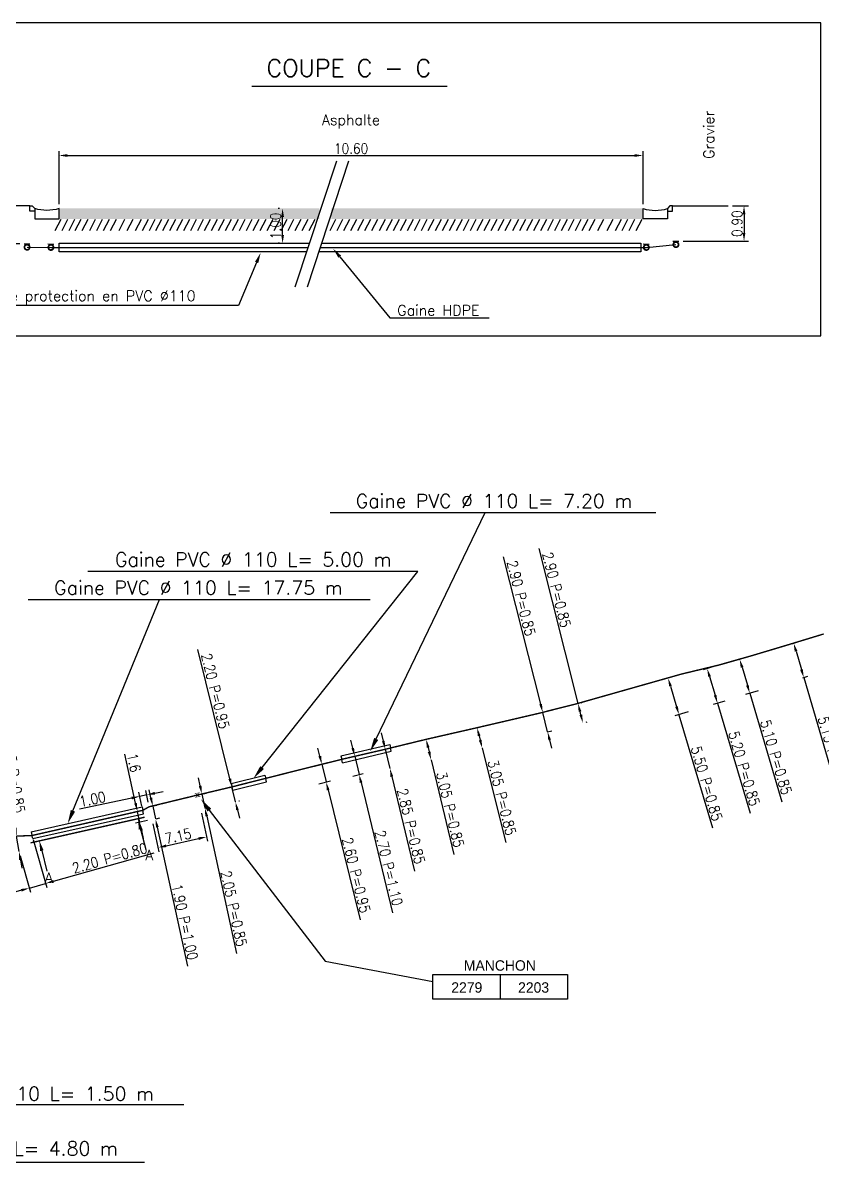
# Model space of a CAD drawing. Header units: millimetres. Extents: x 139000 to 140000, y 124026 to 124498.
# Drawn here: x 139061 to 139176, y 124150.8 to 124314.7 of the extents above; entities that cross this region are included whole.
import ezdxf
from ezdxf.enums import TextEntityAlignment as Align

# ---------------------------------------------------------------- set-up
doc = ezdxf.new("R2010")
doc.units = ezdxf.units.MM
doc.linetypes.add('CENTER2', pattern=[28.575, 19.05, -3.175, 3.175, -3.175])
doc.layers.get('0').update_dxf_attribs({"linetype": 'CONTINUOUS'})
doc.layers.get('DEFPOINTS').update_dxf_attribs({"linetype": 'CONTINUOUS'})
for name, color, linetype in [('BF05', 7, 'CONTINUOUS'), ('O_100', 6, 'CONTINUOUS'), ('O_400', 7, 'CONTINUOUS')]:
    doc.layers.add(name, color=color, linetype=linetype)
doc.styles.get("Standard").update_dxf_attribs({"font": 'romans.shx', "width": 0.85})
doc.styles.add('TXT', font='txt')
doc.dimstyles.get("Standard").update_dxf_attribs({"dimtxt": 1.5, "dimasz": 1.2, "dimexe": 0.625, "dimexo": 0.625, "dimgap": 0.25, "dimtad": 1, "dimdec": 1, "dimzin": 0, "dimdsep": 46, "dimtxsty": 'Standard', "dimcen": -0.5, "dimadec": 0, "dimazin": 0, "dimtfac": 1, "dimtdec": 1, "dimtmove": 0, "dimatfit": 3, "dimfxl": 0, "dimtolj": 1, "dimtzin": 0, "dimarcsym": 0})

# ---------------------------------------------------------------- blocks, each defined once
blk = doc.blocks.new('*D37')
at = {"layer": 'DEFPOINTS', "color": 0, "linetype": 'Continuous', "transparency": 16777216}
for p in [(139171.87, 124225.45), (139171.13, 124225.23), (139172.58, 124220.29)]:
    blk.add_point(p, dxfattribs=at)
at = {"layer": 'O_100', "color": 0, "linetype": 'Continuous', "lineweight": -2, "transparency": 16777216}
for p, q in [((139171.73, 124225.41), (139172.47, 124225.63)), ((139172.21, 124224.3), (139172.99, 124221.66)), ((139173.18, 124220.46), (139173.92, 124220.68)), ((139173.32, 124220.51), (139178.42, 124203.14))]:
    blk.add_line(p, q, dxfattribs=at)
at = {"layer": 'O_100', "color": 0, "linetype": 'Continuous', "transparency": 16777216}
for points in [[(139172.4, 124224.35), (139172.02, 124224.24), (139171.87, 124225.45)], [(139173.18, 124221.72), (139172.79, 124221.6), (139173.32, 124220.51)]]:
    blk.add_solid(points, dxfattribs=at)
at = {"layer": 'O_100', "color": 0, "linetype": 'Continuous', "transparency": 16777216, "insert": (139177.58, 124209.54), "char_height": 1.5, "attachment_point": 5, "rotation": 286.3395}
blk.add_mtext('\\A1;5.15 P=0.85', dxfattribs=at)
blk = doc.blocks.new('*D38')
at = {"layer": 'DEFPOINTS', "color": 0, "linetype": 'Continuous', "transparency": 16777216}
for p in [(139164.1, 124223.13), (139165.92, 124223.67), (139167.38, 124218.78)]:
    blk.add_point(p, dxfattribs=at)
at = {"layer": 'O_100', "color": 0, "linetype": 'Continuous', "lineweight": -2, "transparency": 16777216}
for p, q in [((139165.32, 124223.49), (139163.5, 124222.95)), ((139164.44, 124221.98), (139165.21, 124219.39)), ((139166.78, 124218.6), (139164.96, 124218.06)), ((139165.55, 124218.24), (139170.19, 124202.64))]:
    blk.add_line(p, q, dxfattribs=at)
at = {"layer": 'O_100', "color": 0, "linetype": 'Continuous', "transparency": 16777216}
for points in [[(139164.64, 124222.04), (139164.25, 124221.92), (139164.1, 124223.13)], [(139165.4, 124219.45), (139165.02, 124219.33), (139165.55, 124218.24)]]:
    blk.add_solid(points, dxfattribs=at)
at = {"layer": 'O_100', "color": 0, "linetype": 'Continuous', "transparency": 16777216, "insert": (139169.33, 124209.04), "char_height": 1.5, "attachment_point": 5, "rotation": 286.5352}
blk.add_mtext('\\A1;5.10 P=0.85', dxfattribs=at)
blk = doc.blocks.new('*D39')
at = {"layer": 'DEFPOINTS', "color": 0, "linetype": 'Continuous', "transparency": 16777216}
for p in [(139161.11, 124222.3), (139159.43, 124221.8), (139162.59, 124217.31)]:
    blk.add_point(p, dxfattribs=at)
at = {"layer": 'O_100', "color": 0, "linetype": 'Continuous', "lineweight": -2, "transparency": 16777216}
for p, q in [((139160.51, 124222.12), (139158.83, 124221.62)), ((139159.77, 124220.65), (139160.57, 124217.96)), ((139161.99, 124217.13), (139160.31, 124216.64)), ((139160.91, 124216.81), (139165.6, 124201.01))]:
    blk.add_line(p, q, dxfattribs=at)
at = {"layer": 'O_100', "color": 0, "linetype": 'Continuous', "transparency": 16777216}
for points in [[(139159.97, 124220.7), (139159.58, 124220.59), (139159.43, 124221.8)], [(139160.76, 124218.02), (139160.38, 124217.91), (139160.91, 124216.81)]]:
    blk.add_solid(points, dxfattribs=at)
at = {"layer": 'O_100', "color": 0, "linetype": 'Continuous', "transparency": 16777216, "insert": (139164.75, 124207.41), "char_height": 1.5, "attachment_point": 5, "rotation": 286.5352}
blk.add_mtext('\\A1;5.20 P=0.85', dxfattribs=at)
blk = doc.blocks.new('*D40')
at = {"layer": 'DEFPOINTS', "color": 0, "linetype": 'Continuous', "transparency": 16777216}
for p in [(139155.72, 124221), (139153.81, 124220.43), (139157.28, 124215.73)]:
    blk.add_point(p, dxfattribs=at)
at = {"layer": 'O_100', "color": 0, "linetype": 'Continuous', "lineweight": -2, "transparency": 16777216}
for p, q in [((139155.12, 124220.82), (139153.21, 124220.25)), ((139154.15, 124219.28), (139155.03, 124216.31)), ((139156.68, 124215.55), (139154.77, 124214.98)), ((139155.37, 124215.16), (139160.21, 124198.87))]:
    blk.add_line(p, q, dxfattribs=at)
at = {"layer": 'O_100', "color": 0, "linetype": 'Continuous', "transparency": 16777216}
for points in [[(139154.34, 124219.34), (139153.96, 124219.22), (139153.81, 124220.43)], [(139155.22, 124216.37), (139154.84, 124216.25), (139155.37, 124215.16)]]:
    blk.add_solid(points, dxfattribs=at)
at = {"layer": 'O_100', "color": 0, "linetype": 'Continuous', "transparency": 16777216, "insert": (139159.35, 124205.27), "char_height": 1.5, "attachment_point": 5, "rotation": 286.5352}
blk.add_mtext('\\A1;5.50 P=0.85', dxfattribs=at)
blk = doc.blocks.new('*D41')
at = {"layer": 'DEFPOINTS', "color": 0, "linetype": 'Continuous', "transparency": 16777216}
for p in [(139140.68, 124216.74), (139140.85, 124216.78), (139141.39, 124213.93)]:
    blk.add_point(p, dxfattribs=at)
at = {"layer": 'O_100', "color": 0, "linetype": 'Continuous', "lineweight": -2, "transparency": 16777216}
for p, q in [((139140.85, 124216.78), (139135.25, 124239.07)), ((139141.26, 124215.13), (139141.14, 124215.62)), ((139141.29, 124216.89), (139141.45, 124216.94)), ((139142, 124214.08), (139142.16, 124214.12))]:
    blk.add_line(p, q, dxfattribs=at)
at = {"layer": 'O_100', "color": 0, "linetype": 'Continuous', "transparency": 16777216}
for points in [[(139141.33, 124215.67), (139140.94, 124215.57), (139140.85, 124216.78)], [(139141.45, 124215.18), (139141.07, 124215.09), (139141.55, 124213.97)]]:
    blk.add_solid(points, dxfattribs=at)
at = {"layer": 'O_100', "color": 0, "linetype": 'Continuous', "transparency": 16777216, "insert": (139137.77, 124233.13), "char_height": 1.5, "attachment_point": 5, "rotation": 284.1018}
blk.add_mtext('\\A1;2.90 P=0.85', dxfattribs=at)
blk = doc.blocks.new('*D42')
at = {"layer": 'DEFPOINTS', "color": 0, "linetype": 'Continuous', "transparency": 16777216}
for p in [(139135.14, 124215.34), (139135.77, 124215.5), (139135.84, 124212.53)]:
    blk.add_point(p, dxfattribs=at)
at = {"layer": 'O_100', "color": 0, "linetype": 'Continuous', "lineweight": -2, "transparency": 16777216}
for p, q in [((139135.48, 124216.67), (139130.15, 124237.85)), ((139135.74, 124215.5), (139136.37, 124215.65)), ((139136.48, 124212.69), (139135.77, 124215.5)), ((139136.45, 124212.68), (139137.08, 124212.84)), ((139136.77, 124211.53), (139137.06, 124210.36))]:
    blk.add_line(p, q, dxfattribs=at)
at = {"layer": 'O_100', "color": 0, "linetype": 'Continuous', "transparency": 16777216}
for points in [[(139135.67, 124216.72), (139135.28, 124216.62), (139135.77, 124215.5)], [(139136.96, 124211.57), (139136.57, 124211.48), (139136.48, 124212.69)]]:
    blk.add_solid(points, dxfattribs=at)
at = {"layer": 'O_100', "color": 0, "linetype": 'Continuous', "transparency": 16777216, "insert": (139132.68, 124231.91), "char_height": 1.5, "attachment_point": 5, "rotation": 284.1018}
blk.add_mtext('\\A1;2.90 P=0.85', dxfattribs=at)
blk = doc.blocks.new('*D43')
at = {"layer": 'DEFPOINTS', "color": 0, "linetype": 'Continuous', "transparency": 16777216}
for p in [(139126.33, 124213.29), (139127.08, 124210.34), (139127.08, 124210.34)]:
    blk.add_point(p, dxfattribs=at)
at = {"layer": 'O_100', "color": 0, "linetype": 'Continuous', "lineweight": -2, "transparency": 16777216}
for p, q in [((139126.63, 124212.13), (139126.79, 124211.5)), ((139127.08, 124210.34), (139130.48, 124196.79))]:
    blk.add_line(p, q, dxfattribs=at)
at = {"layer": 'O_100', "color": 0, "linetype": 'Continuous', "transparency": 16777216}
for points in [[(139126.82, 124212.18), (139126.43, 124212.08), (139126.33, 124213.29)], [(139126.98, 124211.55), (139126.59, 124211.45), (139127.08, 124210.34)]]:
    blk.add_solid(points, dxfattribs=at)
at = {"layer": 'O_100', "color": 0, "linetype": 'Continuous', "transparency": 16777216, "insert": (139129.9, 124203.23), "char_height": 1.5, "attachment_point": 5, "rotation": 284.1018}
blk.add_mtext('\\A1;3.05 P=0.85', dxfattribs=at)
blk = doc.blocks.new('*D44')
at = {"layer": 'DEFPOINTS', "color": 0, "linetype": 'Continuous', "transparency": 16777216}
for p in [(139119.01, 124211.62), (139119.72, 124208.66), (139119.72, 124208.66)]:
    blk.add_point(p, dxfattribs=at)
at = {"layer": 'O_100', "color": 0, "linetype": 'Continuous', "lineweight": -2, "transparency": 16777216}
for p, q in [((139119.29, 124210.46), (139119.44, 124209.82)), ((139119.72, 124208.66), (139122.98, 124195.08))]:
    blk.add_line(p, q, dxfattribs=at)
at = {"layer": 'O_100', "color": 0, "linetype": 'Continuous', "transparency": 16777216}
for points in [[(139119.48, 124210.5), (139119.09, 124210.41), (139119.01, 124211.62)], [(139119.63, 124209.87), (139119.24, 124209.78), (139119.72, 124208.66)]]:
    blk.add_solid(points, dxfattribs=at)
at = {"layer": 'O_100', "color": 0, "linetype": 'Continuous', "transparency": 16777216, "insert": (139122.46, 124201.52), "char_height": 1.5, "attachment_point": 5, "rotation": 283.5062}
blk.add_mtext('\\A1;3.05 P=0.85', dxfattribs=at)
blk = doc.blocks.new('*D45')
at = {"layer": 'DEFPOINTS', "color": 0, "linetype": 'Continuous', "transparency": 16777216}
for p in [(139113.13, 124210.19), (139113.8, 124207.42), (139113.8, 124207.42)]:
    blk.add_point(p, dxfattribs=at)
at = {"layer": 'O_100', "color": 0, "linetype": 'Continuous', "lineweight": -2, "transparency": 16777216}
for p, q in [((139112.85, 124211.36), (139112.57, 124212.53)), ((139113.13, 124210.19), (139113.8, 124207.42)), ((139114.08, 124206.26), (139117.35, 124192.68))]:
    blk.add_line(p, q, dxfattribs=at)
at = {"layer": 'O_100', "color": 0, "linetype": 'Continuous', "transparency": 16777216}
for points in [[(139113.04, 124211.41), (139112.65, 124211.31), (139113.13, 124210.19)], [(139114.27, 124206.3), (139113.88, 124206.21), (139113.8, 124207.42)]]:
    blk.add_solid(points, dxfattribs=at)
at = {"layer": 'O_100', "color": 0, "linetype": 'Continuous', "transparency": 16777216, "insert": (139116.83, 124199.12), "char_height": 1.5, "attachment_point": 5, "rotation": 283.556}
blk.add_mtext('\\A1;2.85 P=0.85', dxfattribs=at)
blk = doc.blocks.new('*D46')
at = {"layer": 'DEFPOINTS', "color": 0, "linetype": 'Continuous', "transparency": 16777216}
for p in [(139107.2, 124208.82), (139107.83, 124206.2), (139109.36, 124206.57)]:
    blk.add_point(p, dxfattribs=at)
at = {"layer": 'O_100', "color": 0, "linetype": 'Continuous', "lineweight": -2, "transparency": 16777216}
for p, q in [((139108.45, 124210.36), (139108.17, 124211.52)), ((139107.8, 124208.97), (139109.34, 124209.34)), ((139108.73, 124209.19), (139109.36, 124206.57)), ((139108.44, 124206.34), (139109.97, 124206.71)), ((139109.65, 124205.4), (139114.16, 124186.67))]:
    blk.add_line(p, q, dxfattribs=at)
at = {"layer": 'O_100', "color": 0, "linetype": 'Continuous', "transparency": 16777216}
for points in [[(139108.64, 124210.4), (139108.26, 124210.31), (139108.73, 124209.19)], [(139109.84, 124205.45), (139109.45, 124205.35), (139109.36, 124206.57)]]:
    blk.add_solid(points, dxfattribs=at)
at = {"layer": 'O_100', "color": 0, "linetype": 'Continuous', "transparency": 16777216, "insert": (139113.64, 124193.11), "char_height": 1.5, "attachment_point": 5, "rotation": 283.556}
blk.add_mtext('\\A1;2.70 P=1.10', dxfattribs=at)
blk = doc.blocks.new('*D47')
at = {"layer": 'DEFPOINTS', "color": 0, "linetype": 'Continuous', "transparency": 16777216}
for p in [(139102.33, 124207.62), (139102.95, 124205.09), (139104.62, 124205.5)]:
    blk.add_point(p, dxfattribs=at)
at = {"layer": 'O_100', "color": 0, "linetype": 'Continuous', "lineweight": -2, "transparency": 16777216}
for p, q in [((139103.72, 124209.19), (139103.43, 124210.36)), ((139102.94, 124207.77), (139104.61, 124208.18)), ((139104, 124208.03), (139104.62, 124205.5)), ((139103.56, 124205.24), (139105.23, 124205.65)), ((139104.91, 124204.34), (139109.51, 124185.66))]:
    blk.add_line(p, q, dxfattribs=at)
at = {"layer": 'O_100', "color": 0, "linetype": 'Continuous', "transparency": 16777216}
for points in [[(139103.91, 124209.24), (139103.52, 124209.15), (139104, 124208.03)], [(139105.1, 124204.39), (139104.72, 124204.29), (139104.62, 124205.5)]]:
    blk.add_solid(points, dxfattribs=at)
at = {"layer": 'O_100', "color": 0, "linetype": 'Continuous', "transparency": 16777216, "insert": (139108.95, 124192.09), "char_height": 1.5, "attachment_point": 5, "rotation": 283.8176}
blk.add_mtext('\\A1;2.60 P=0.95', dxfattribs=at)
blk = doc.blocks.new('*D48')
at = {"layer": 'DEFPOINTS', "color": 0, "linetype": 'Continuous', "transparency": 16777216}
for p in [(139090.94, 124204.75), (139091.05, 124204.77), (139091.47, 124202.61)]:
    blk.add_point(p, dxfattribs=at)
at = {"layer": 'O_100', "color": 0, "linetype": 'Continuous', "lineweight": -2, "transparency": 16777216}
for p, q in [((139090.76, 124205.94), (139086.19, 124224.52)), ((139091.57, 124202.64), (139091.05, 124204.77)), ((139091.55, 124204.9), (139091.66, 124204.92)), ((139092.08, 124202.76), (139092.18, 124202.78)), ((139091.86, 124201.47), (139092.15, 124200.3))]:
    blk.add_line(p, q, dxfattribs=at)
at = {"layer": 'O_100', "color": 0, "linetype": 'Continuous', "transparency": 16777216}
for points in [[(139090.96, 124205.98), (139090.57, 124205.89), (139091.05, 124204.77)], [(139092.05, 124201.52), (139091.67, 124201.42), (139091.57, 124202.64)]]:
    blk.add_solid(points, dxfattribs=at)
at = {"layer": 'O_100', "color": 0, "linetype": 'Continuous', "transparency": 16777216, "insert": (139088.69, 124218.56), "char_height": 1.5, "attachment_point": 5, "rotation": 283.8176}
blk.add_mtext('\\A1;2.20 P=0.95', dxfattribs=at)
blk = doc.blocks.new('*D49')
at = {"layer": 'DEFPOINTS', "color": 0, "linetype": 'Continuous', "transparency": 16777216}
for p in [(139062.3, 124197.83), (139060.45, 124195.48), (139064.27, 124190.9)]:
    blk.add_point(p, dxfattribs=at)
at = {"layer": 'O_100', "color": 0, "linetype": 'Continuous', "lineweight": -2, "transparency": 16777216}
for p, q in [((139062.47, 124197.23), (139064.44, 124190.29)), ((139060.62, 124194.88), (139062.11, 124189.63)), ((139065.42, 124191.22), (139079.9, 124195.32)), ((139060.78, 124189.91), (139059.63, 124189.58)), ((139061.94, 124190.24), (139064.27, 124190.9))]:
    blk.add_line(p, q, dxfattribs=at)
at = {"layer": 'O_100', "color": 0, "linetype": 'Continuous', "transparency": 16777216}
for points in [[(139065.37, 124191.41), (139065.48, 124191.03), (139064.27, 124190.9)], [(139060.73, 124190.1), (139060.84, 124189.72), (139061.94, 124190.24)]]:
    blk.add_solid(points, dxfattribs=at)
at = {"layer": 'O_100', "color": 0, "linetype": 'Continuous', "transparency": 16777216, "insert": (139073.49, 124194.54), "char_height": 1.5, "attachment_point": 5, "rotation": 15.8049}
blk.add_mtext('\\A1;2.20 P=0.80', dxfattribs=at)
blk = doc.blocks.new('*D50')
at = {"layer": 'DEFPOINTS', "color": 0, "linetype": 'Continuous', "transparency": 16777216}
for p in [(139086.56, 124201.61), (139079.56, 124200.06), (139087.44, 124197.6)]:
    blk.add_point(p, dxfattribs=at)
at = {"layer": 'O_100', "color": 0, "linetype": 'Continuous', "lineweight": -2, "transparency": 16777216}
for p, q in [((139086.69, 124201), (139087.58, 124196.99)), ((139079.7, 124199.45), (139080.58, 124195.45)), ((139081.62, 124196.32), (139086.27, 124197.35))]:
    blk.add_line(p, q, dxfattribs=at)
at = {"layer": 'O_100', "color": 0, "linetype": 'Continuous', "transparency": 16777216}
for points in [[(139086.23, 124197.54), (139086.32, 124197.15), (139087.44, 124197.6)], [(139081.58, 124196.51), (139081.66, 124196.12), (139080.45, 124196.06)]]:
    blk.add_solid(points, dxfattribs=at)
at = {"layer": 'O_100', "color": 0, "linetype": 'Continuous', "transparency": 16777216, "insert": (139083.32, 124197.72), "char_height": 1.5, "attachment_point": 5, "rotation": 12.474}
blk.add_mtext('\\A1;7.15', dxfattribs=at)
blk = doc.blocks.new('*D51')
at = {"layer": 'DEFPOINTS', "color": 0, "linetype": 'Continuous', "transparency": 16777216}
for p in [(139086.12, 124203.61), (139086.56, 124201.61), (139087.18, 124201.75)]:
    blk.add_point(p, dxfattribs=at)
at = {"layer": 'O_100', "color": 0, "linetype": 'Continuous', "lineweight": -2, "transparency": 16777216}
for p, q in [((139086.5, 124204.92), (139086.24, 124206.09)), ((139086.74, 124203.75), (139087.36, 124203.88)), ((139086.75, 124203.75), (139087.18, 124201.75)), ((139087.17, 124201.74), (139087.79, 124201.88)), ((139087.44, 124200.57), (139091.71, 124180.83))]:
    blk.add_line(p, q, dxfattribs=at)
at = {"layer": 'O_100', "color": 0, "linetype": 'Continuous', "transparency": 16777216}
for points in [[(139086.69, 124204.96), (139086.3, 124204.88), (139086.75, 124203.75)], [(139087.63, 124200.62), (139087.24, 124200.53), (139087.18, 124201.75)]]:
    blk.add_solid(points, dxfattribs=at)
at = {"layer": 'O_100', "color": 0, "linetype": 'Continuous', "transparency": 16777216, "insert": (139091.34, 124187.28), "char_height": 1.5, "attachment_point": 5, "rotation": 282.2213}
blk.add_mtext('\\A1;2.05 P=0.85', dxfattribs=at)
blk = doc.blocks.new('*D52')
at = {"layer": 'DEFPOINTS', "color": 0, "linetype": 'Continuous', "transparency": 16777216}
for p in [(139077.47, 124201.25), (139078.25, 124201.41), (139079.56, 124200.06)]:
    blk.add_point(p, dxfattribs=at)
at = {"layer": 'O_100', "color": 0, "linetype": 'Continuous', "lineweight": -2, "transparency": 16777216}
for p, q in [((139077.22, 124202.42), (139075.69, 124209.5)), ((139077.64, 124201.28), (139076.86, 124201.12)), ((139077.81, 124199.68), (139077.47, 124201.25)), ((139078.95, 124199.93), (139077.2, 124199.55)), ((139078.06, 124198.51), (139078.32, 124197.34))]:
    blk.add_line(p, q, dxfattribs=at)
at = {"layer": 'O_100', "color": 0, "linetype": 'Continuous', "transparency": 16777216}
for points in [[(139077.41, 124202.46), (139077.02, 124202.38), (139077.47, 124201.25)], [(139078.26, 124198.55), (139077.87, 124198.47), (139077.81, 124199.68)]]:
    blk.add_solid(points, dxfattribs=at)
at = {"layer": 'O_100', "color": 0, "linetype": 'Continuous', "transparency": 16777216, "insert": (139076.98, 124208.25), "char_height": 1.5, "attachment_point": 5, "rotation": 282.1958}
blk.add_mtext('\\A1;1.6', dxfattribs=at)
blk = doc.blocks.new('*D53')
at = {"layer": 'DEFPOINTS', "color": 0, "linetype": 'Continuous', "transparency": 16777216}
for p in [(139078.82, 124203.63), (139078.25, 124201.41), (139079.17, 124201.95)]:
    blk.add_point(p, dxfattribs=at)
at = {"layer": 'O_100', "color": 0, "linetype": 'Continuous', "lineweight": -2, "transparency": 16777216}
for p, q in [((139079.04, 124202.56), (139078.69, 124204.24)), ((139076.65, 124203.18), (139069.16, 124201.6)), ((139078.12, 124202.03), (139077.7, 124204.03)), ((139078.82, 124203.63), (139077.82, 124203.42)), ((139079.99, 124203.88), (139081.17, 124204.12))]:
    blk.add_line(p, q, dxfattribs=at)
at = {"layer": 'O_100', "color": 0, "linetype": 'Continuous', "transparency": 16777216}
for points in [[(139076.61, 124203.37), (139076.69, 124202.98), (139077.82, 124203.42)], [(139079.95, 124204.07), (139080.03, 124203.68), (139078.82, 124203.63)]]:
    blk.add_solid(points, dxfattribs=at)
at = {"layer": 'O_100', "color": 0, "linetype": 'Continuous', "transparency": 16777216, "insert": (139071.01, 124203.01), "char_height": 1.5, "attachment_point": 5, "rotation": 11.8585}
blk.add_mtext('\\A1;1.00', dxfattribs=at)
blk = doc.blocks.new('*D54')
at = {"layer": 'DEFPOINTS', "color": 0, "linetype": 'Continuous', "transparency": 16777216}
for p in [(139079.16, 124201.92), (139079.56, 124200.06), (139080.08, 124200.17)]:
    blk.add_point(p, dxfattribs=at)
at = {"layer": 'O_100', "color": 0, "linetype": 'Continuous', "lineweight": -2, "transparency": 16777216}
for p, q in [((139079.42, 124203.2), (139079.17, 124204.38)), ((139079.68, 124202.03), (139080.08, 124200.17)), ((139079.77, 124202.05), (139080.29, 124202.16)), ((139080.17, 124200.19), (139080.69, 124200.31)), ((139080.33, 124199), (139084.67, 124178.99))]:
    blk.add_line(p, q, dxfattribs=at)
at = {"layer": 'O_100', "color": 0, "linetype": 'Continuous', "transparency": 16777216}
for points in [[(139079.62, 124203.25), (139079.23, 124203.16), (139079.68, 124202.03)], [(139080.53, 124199.04), (139080.14, 124198.96), (139080.08, 124200.17)]]:
    blk.add_solid(points, dxfattribs=at)
at = {"layer": 'O_100', "color": 0, "linetype": 'Continuous', "transparency": 16777216, "insert": (139084.31, 124185.35), "char_height": 1.5, "attachment_point": 5, "rotation": 282.2213}
blk.add_mtext('\\A1;1.90 P=1.00', dxfattribs=at)
blk = doc.blocks.new('MES_MAN')
at = {"linetype": 'Continuous', "flags": 128}
blk.add_lwpolyline([(0, 0), (-4.847, 0), (-4.847, 1.793), (0, 1.793), (4.847, 1.793), (4.847, 0)], close=True, dxfattribs=at)
blk.add_lwpolyline([(0, 1.793), (0, 0)], dxfattribs=at)
at = {"linetype": 'Continuous', "style": 'TXT'}
blk.add_text('MANCHON', height=0.75, dxfattribs=at).set_placement((-0.015, 2.43), align=Align.MIDDLE)
for tag, p in [('M1', (-2.393, 0.848)), ('M2', (2.412, 0.848))]:
    blk.add_attdef(tag, text='', height=0.75, dxfattribs=at).set_placement(p, align=Align.MIDDLE)
blk = doc.blocks.new('MANCHON')
at = {"linetype": 'ByBlock', "const_width": 0.1, "flags": 128}
for points in [[(-0.38, 0.25), (-0.13, 0.25), (-0.13, -0.25), (-0.38, -0.25)], [(0.36, 0.25), (0.11, 0.25), (0.11, -0.25), (0.36, -0.25)]]:
    blk.add_lwpolyline(points, dxfattribs=at)
at = {"linetype": 'ByBlock'}
blk.add_point((0, 0), dxfattribs=at)
blk = doc.blocks.new('*D55')
at = {"layer": 'DEFPOINTS', "color": 0, "linetype": 'Continuous', "transparency": 16777216}
for p in [(139060.1, 124197.7), (139060.1, 124197.7), (139060.45, 124195.48)]:
    blk.add_point(p, dxfattribs=at)
at = {"layer": 'O_100', "color": 0, "linetype": 'Continuous', "lineweight": -2, "transparency": 16777216}
for p, q in [((139059.91, 124198.88), (139057.7, 124212.67)), ((139060.45, 124195.48), (139060.1, 124197.7)), ((139060.64, 124194.29), (139060.83, 124193.11))]:
    blk.add_line(p, q, dxfattribs=at)
at = {"layer": 'O_100', "color": 0, "linetype": 'Continuous', "transparency": 16777216}
for points in [[(139060.11, 124198.91), (139059.71, 124198.85), (139060.1, 124197.7)], [(139060.84, 124194.32), (139060.45, 124194.26), (139060.45, 124195.48)]]:
    blk.add_solid(points, dxfattribs=at)
at = {"layer": 'O_100', "color": 0, "linetype": 'Continuous', "transparency": 16777216, "insert": (139059.7, 124206.53), "char_height": 1.5, "attachment_point": 5, "rotation": 279.0913}
blk.add_mtext('\\A1;2.25 P=0.85', dxfattribs=at)
blk = doc.blocks.new('*D101')
at = {"layer": 'BF05', "color": 0, "linetype": 'Continuous', "lineweight": -2, "transparency": 16777216}
for p, q in [((139163.09, 124288.31), (139165.36, 124288.31)), ((139164.73, 124287.11), (139164.73, 124284.45)), ((139155.97, 124283.25), (139165.36, 124283.25))]:
    blk.add_line(p, q, dxfattribs=at)
at = {"layer": 'BF05', "color": 0, "linetype": 'Continuous', "transparency": 16777216}
for points in [[(139164.53, 124287.11), (139164.93, 124287.11), (139164.73, 124288.31)], [(139164.53, 124284.45), (139164.93, 124284.45), (139164.73, 124283.25)]]:
    blk.add_solid(points, dxfattribs=at)
at = {"layer": 'DEFPOINTS', "color": 0, "linetype": 'Continuous', "transparency": 16777216}
for p in [(139162.46, 124288.31), (139155.35, 124283.25), (139164.73, 124283.25)]:
    blk.add_point(p, dxfattribs=at)
at = {"layer": 'BF05', "color": 0, "linetype": 'Continuous', "transparency": 16777216, "insert": (139163.73, 124285.78), "char_height": 1.5, "attachment_point": 5, "rotation": 90}
blk.add_mtext('\\A1;0.90', dxfattribs=at)
blk = doc.blocks.new('*D102')
at = {"layer": 'BF05', "color": 0, "linetype": 'Continuous', "lineweight": -2, "transparency": 16777216}
for p, q in [((139097.92, 124287.95), (139097.73, 124287.95)), ((139098.36, 124284.15), (139098.36, 124286.75)), ((139097.92, 124282.95), (139097.73, 124282.95))]:
    blk.add_line(p, q, dxfattribs=at)
at = {"layer": 'BF05', "color": 0, "linetype": 'Continuous', "transparency": 16777216}
for points in [[(139098.16, 124286.75), (139098.56, 124286.75), (139098.36, 124287.95)], [(139098.16, 124284.15), (139098.56, 124284.15), (139098.36, 124282.95)]]:
    blk.add_solid(points, dxfattribs=at)
at = {"layer": 'DEFPOINTS', "color": 0, "linetype": 'Continuous', "transparency": 16777216}
for p in [(139098.36, 124287.95), (139098.55, 124287.95), (139098.55, 124282.95)]:
    blk.add_point(p, dxfattribs=at)
at = {"layer": 'BF05', "color": 0, "linetype": 'Continuous', "transparency": 16777216, "insert": (139097.36, 124285.45), "char_height": 1.5, "attachment_point": 5, "rotation": 90}
blk.add_mtext('\\A1;1.00', dxfattribs=at)
blk = doc.blocks.new('*D103')
at = {"layer": 'BF05', "color": 0, "linetype": 'Continuous', "lineweight": -2, "transparency": 16777216}
for p, q in [((139057.34, 124288.31), (139054.39, 124288.31)), ((139055.02, 124287.11), (139055.02, 124284.08)), ((139060.54, 124282.88), (139054.39, 124282.88))]:
    blk.add_line(p, q, dxfattribs=at)
at = {"layer": 'BF05', "color": 0, "linetype": 'Continuous', "transparency": 16777216}
for points in [[(139054.82, 124287.11), (139055.22, 124287.11), (139055.02, 124288.31)], [(139054.82, 124284.08), (139055.22, 124284.08), (139055.02, 124282.88)]]:
    blk.add_solid(points, dxfattribs=at)
at = {"layer": 'DEFPOINTS', "color": 0, "linetype": 'Continuous', "transparency": 16777216}
for p in [(139057.96, 124288.31), (139055.02, 124282.88), (139061.17, 124282.88)]:
    blk.add_point(p, dxfattribs=at)
at = {"layer": 'BF05', "color": 0, "linetype": 'Continuous', "transparency": 16777216, "insert": (139054.02, 124285.6), "char_height": 1.5, "attachment_point": 5, "rotation": 90}
blk.add_mtext('\\A1;1.00', dxfattribs=at)
blk = doc.blocks.new('*D104')
at = {"layer": 'BF05', "color": 0, "linetype": 'Continuous', "lineweight": -2, "transparency": 16777216}
for p, q in [((139066.2, 124288.57), (139066.2, 124296.2)), ((139150.21, 124288.57), (139150.21, 124296.2)), ((139067.4, 124295.57), (139149.01, 124295.57))]:
    blk.add_line(p, q, dxfattribs=at)
at = {"layer": 'BF05', "color": 0, "linetype": 'Continuous', "transparency": 16777216}
for points in [[(139067.4, 124295.77), (139067.4, 124295.37), (139066.2, 124295.57)], [(139149.01, 124295.77), (139149.01, 124295.37), (139150.21, 124295.57)]]:
    blk.add_solid(points, dxfattribs=at)
at = {"layer": 'DEFPOINTS', "color": 0, "linetype": 'Continuous', "transparency": 16777216}
for p in [(139150.21, 124295.57), (139066.2, 124287.95), (139150.21, 124287.95)]:
    blk.add_point(p, dxfattribs=at)
at = {"layer": 'BF05', "color": 0, "linetype": 'Continuous', "transparency": 16777216, "insert": (139108.21, 124296.57), "char_height": 1.5, "attachment_point": 5}
blk.add_mtext('\\A1;10.60', dxfattribs=at)

msp = doc.modelspace()

# ---------------------------------------------------------------- linework, layer by layer
at = {"layer": 'BF05', "linetype": 'CENTER2'}
for p, q in [((139106.13, 124294.74), (139099.56, 124274.9)), ((139107.86, 124294.74), (139101.29, 124274.9))]:
    msp.add_line(p, q, dxfattribs=at)
at = {"layer": 'BF05'}
for p, q in [((139061.98, 124288.31), (139057.96, 124288.31)), ((139154.44, 124288.31), (139162.46, 124288.31)), ((139077.93, 124198.7), (139078.67, 124195.77)), ((139063.73, 124195.61), (139064.47, 124192.68))]:
    msp.add_line(p, q, dxfattribs=at)
at = {"layer": 'BF05', "linetype": 'Continuous'}
for p, q in [((139066.44, 124286.36), (139065.59, 124284.74)), ((139067.44, 124286.36), (139066.59, 124284.74)), ((139068.44, 124286.36), (139067.59, 124284.74)), ((139069.33, 124286.36), (139068.48, 124284.74)), ((139070.33, 124286.36), (139069.48, 124284.74)), ((139071.42, 124286.36), (139070.57, 124284.74)), ((139072.42, 124286.36), (139071.57, 124284.74)), ((139073.42, 124286.36), (139072.57, 124284.74)), ((139074.42, 124286.36), (139073.57, 124284.74)), ((139075.64, 124286.36), (139074.79, 124284.74)), ((139076.8, 124286.36), (139075.95, 124284.74)), ((139078, 124286.36), (139077.15, 124284.74)), ((139079, 124286.36), (139078.15, 124284.74)), ((139080, 124286.36), (139079.15, 124284.74)), ((139080.95, 124286.36), (139080.1, 124284.74)), ((139081.95, 124286.36), (139081.1, 124284.74)), ((139082.95, 124286.36), (139082.1, 124284.74)), ((139083.95, 124286.36), (139083.1, 124284.74)), ((139084.95, 124286.36), (139084.1, 124284.74)), ((139085.95, 124286.36), (139085.1, 124284.74)), ((139086.95, 124286.36), (139086.1, 124284.74)), ((139087.95, 124286.36), (139087.1, 124284.74)), ((139088.95, 124286.36), (139088.1, 124284.74)), ((139089.95, 124286.36), (139089.1, 124284.74)), ((139090.95, 124286.36), (139090.1, 124284.74)), ((139091.95, 124286.36), (139091.1, 124284.74)), ((139092.95, 124286.36), (139092.1, 124284.74)), ((139093.95, 124286.36), (139093.1, 124284.74)), ((139094.95, 124286.36), (139094.1, 124284.74)), ((139095.95, 124286.36), (139095.1, 124284.74)), ((139096.95, 124286.36), (139096.1, 124284.74)), ((139097.95, 124286.36), (139097.1, 124284.74)), ((139098.95, 124286.36), (139098.1, 124284.74)), ((139099.95, 124286.36), (139099.1, 124284.74)), ((139100.99, 124286.36), (139100.14, 124284.74)), ((139101.99, 124286.36), (139101.14, 124284.74)), ((139102.99, 124286.36), (139102.14, 124284.74)), ((139105.99, 124286.36), (139105.14, 124284.74)), ((139106.99, 124286.36), (139106.14, 124284.74)), ((139107.99, 124286.36), (139107.14, 124284.74)), ((139108.99, 124286.36), (139108.14, 124284.74)), ((139109.99, 124286.36), (139109.14, 124284.74)), ((139110.99, 124286.36), (139110.14, 124284.74)), ((139111.99, 124286.36), (139111.14, 124284.74)), ((139113.12, 124286.36), (139112.27, 124284.74)), ((139114.12, 124286.36), (139113.27, 124284.74)), ((139115.12, 124286.36), (139114.27, 124284.74)), ((139116.12, 124286.36), (139115.27, 124284.74)), ((139117.12, 124286.36), (139116.27, 124284.74)), ((139118.12, 124286.36), (139117.27, 124284.74)), ((139119.12, 124286.36), (139118.27, 124284.74)), ((139120.12, 124286.36), (139119.27, 124284.74)), ((139121.17, 124286.36), (139120.32, 124284.74)), ((139122.17, 124286.36), (139121.32, 124284.74)), ((139123.17, 124286.36), (139122.32, 124284.74)), ((139124.17, 124286.36), (139123.32, 124284.74)), ((139125.17, 124286.36), (139124.32, 124284.74)), ((139126.17, 124286.36), (139125.32, 124284.74)), ((139127.17, 124286.36), (139126.32, 124284.74)), ((139128.17, 124286.36), (139127.32, 124284.74)), ((139129.17, 124286.36), (139128.32, 124284.74)), ((139130.17, 124286.36), (139129.32, 124284.74)), ((139131.17, 124286.36), (139130.32, 124284.74)), ((139132.3, 124286.36), (139131.45, 124284.74)), ((139133.3, 124286.36), (139132.45, 124284.74)), ((139134.3, 124286.36), (139133.45, 124284.74)), ((139135.3, 124286.36), (139134.45, 124284.74)), ((139136.3, 124286.36), (139135.45, 124284.74)), ((139137.3, 124286.36), (139136.45, 124284.74)), ((139138.3, 124286.36), (139137.45, 124284.74)), ((139139.3, 124286.36), (139138.45, 124284.74)), ((139140.27, 124286.36), (139139.42, 124284.74)), ((139141.27, 124286.36), (139140.42, 124284.74)), ((139142.27, 124286.36), (139141.42, 124284.74)), ((139143.27, 124286.36), (139142.42, 124284.74)), ((139144.52, 124286.36), (139143.67, 124284.74)), ((139145.85, 124286.36), (139145, 124284.74)), ((139147.04, 124286.36), (139146.19, 124284.74)), ((139147.99, 124286.36), (139147.14, 124284.74)), ((139148.99, 124286.36), (139148.14, 124284.74)), ((139150.03, 124286.36), (139149.18, 124284.74)), ((139061.17, 124282.88), (139062.02, 124282.87)), ((139064.59, 124282.85), (139065.44, 124282.84)), ((139150.24, 124282.85), (139151.09, 124282.84)), ((139154.5, 124283.26), (139155.35, 124283.25)), ((139094.62, 124280.19), (139092.03, 124274)), ((139092.03, 124274), (139050.25, 124274))]:
    msp.add_line(p, q, dxfattribs=at)
msp.add_lwpolyline([(139044.67, 124314.65), (139044.67, 124269.65), (139175.76, 124269.65), (139175.76, 124314.65)], close=True, dxfattribs=at)
for points in [[(139093.93, 124305.55), (139122.03, 124305.55)], [(139066.2, 124281.7), (139066.2, 124282.95), (139102.22, 124282.95)], [(139103.95, 124282.95), (139149.88, 124282.95), (139149.9, 124281.7), (139103.54, 124281.7)], [(139101.81, 124281.7), (139066.2, 124281.7)]]:
    msp.add_lwpolyline(points, dxfattribs=at)
at = {"layer": 'BF05', "flags": 128}
for points in [[(139061.98, 124288.31), (139062.36, 124288.31), (139062.7, 124287.95), (139062.7, 124287.57), (139061.98, 124287.57)], [(139154.44, 124288.31), (139154.05, 124288.31), (139153.71, 124287.95), (139153.71, 124287.57), (139154.44, 124287.57)]]:
    msp.add_lwpolyline(points, close=True, dxfattribs=at)
for points in [[(139062.7, 124287.95), (139062.7, 124286.45), (139066.2, 124286.45), (139066.2, 124287.95, -0.157721)], [(139153.71, 124287.95), (139153.71, 124286.45), (139150.21, 124286.45), (139150.21, 124287.95, 0.157721)]]:
    msp.add_lwpolyline(points, format="xyb", close=True, dxfattribs=at)
at = {"layer": 'BF05', "linetype": 'Continuous', "const_width": 1.5}
for points in [[(139066.2, 124287.2), (139103.63, 124287.2)], [(139105.36, 124287.2), (139150.21, 124287.2)]]:
    msp.add_lwpolyline(points, dxfattribs=at)
at = {"layer": 'BF05', "const_width": 0.2, "flags": 128}
msp.add_lwpolyline([(139078.51, 124200.42), (139062.11, 124196.73)], dxfattribs=at)
at = {"layer": 'BF05', "linetype": 'Continuous'}
msp.add_solid([(139094.39, 124280.29), (139094.86, 124280.09), (139095.2, 124281.57)], dxfattribs=at)
at = {"layer": 'BF05'}
for points in [[(139077.68, 124198.64), (139078.17, 124198.76), (139077.56, 124200.16)], [(139063.49, 124195.55), (139063.97, 124195.67), (139063.36, 124197.07)]]:
    msp.add_solid(points, dxfattribs=at)
at = {"layer": 'O_100', "linetype": 'Continuous'}
for p, q in [((139106.59, 124281.01), (139113.76, 124272.23)), ((139113.76, 124272.23), (139128.06, 124272.23)), ((139031.83, 124150.81), (139078.5, 124150.81))]:
    msp.add_line(p, q, dxfattribs=at)
at = {"layer": 'O_100'}
for p, q in [((139087.82, 124201.44), (139104.46, 124179.71)), ((139104.46, 124179.71), (139119.95, 124176.8)), ((139035.6, 124159.09), (139084.13, 124159.09))]:
    msp.add_line(p, q, dxfattribs=at)
at = {"layer": 'O_100', "linetype": 'Continuous', "const_width": 0.25, "flags": 128}
for points in [[(139061.23, 124282.38, 1), (139061.98, 124282.38, 1)], [(139064.66, 124282.35, 1), (139065.41, 124282.35, 1)], [(139150.3, 124282.35, 1), (139151.05, 124282.35, 1)], [(139154.56, 124282.76, 1), (139155.31, 124282.76, 1)]]:
    msp.add_lwpolyline(points, format="xyb", close=True, dxfattribs=at)
at = {"layer": 'O_100', "flags": 128}
for points in [[(139061.61, 124282.38), (139061.61, 124282.38), (139065.03, 124282.35), (139102.03, 124282.35)], [(139103.76, 124282.35), (139150.68, 124282.35), (139154.94, 124282.76), (139154.94, 124282.76)]]:
    msp.add_lwpolyline(points, dxfattribs=at)
at = {"layer": 'O_100', "linetype": 'Continuous', "const_width": 0.2, "flags": 128}
msp.add_lwpolyline([(139176.19, 124226.77), (139171.13, 124225.23), (139165.92, 124223.67), (139161.11, 124222.3), (139155.72, 124221), (139140.68, 124216.74), (139135.14, 124215.34), (139126.33, 124213.29), (139119.01, 124211.62), (139113.13, 124210.19), (139107.2, 124208.82), (139102.33, 124207.62), (139102.33, 124207.62), (139090.94, 124204.75), (139086.12, 124203.61), (139079.16, 124201.92), (139078.25, 124201.41), (139062.32, 124197.79), (139060.1, 124197.7)], dxfattribs=at)
at = {"layer": 'O_100', "linetype": 'Continuous'}
msp.add_solid([(139106.39, 124280.86), (139106.78, 124281.17), (139105.63, 124282.17)], dxfattribs=at)
at = {"layer": 'O_100'}
msp.add_solid([(139087.56, 124201.24), (139088.09, 124201.64), (139086.61, 124203.03)], dxfattribs=at)
at = {"layer": 'O_400', "linetype": 'Continuous'}
for p, q in [((139105.18, 124244.26), (139152.03, 124244.26)), ((139111.82, 124211.68), (139127.48, 124244.26)), ((139117.82, 124235.77), (139070.34, 124235.77)), ((139095.41, 124207.56), (139117.82, 124235.77)), ((139061.76, 124231.71), (139110.96, 124231.71)), ((139068.21, 124201.35), (139080.63, 124231.71))]:
    msp.add_line(p, q, dxfattribs=at)
at = {"layer": 'O_400', "color": 7, "linetype": 'CONTINUOUS'}
for p, q in [((139106.75, 124209.23), (139113.76, 124210.88)), ((139113.76, 124210.88), (139113.87, 124210.39)), ((139106.75, 124209.23), (139106.87, 124208.74)), ((139106.98, 124208.25), (139113.99, 124209.9)), ((139113.99, 124209.9), (139113.87, 124210.39)), ((139106.98, 124208.25), (139106.87, 124208.74)), ((139090.96, 124205.27), (139095.81, 124206.49)), ((139095.81, 124206.49), (139095.93, 124206)), ((139096.06, 124205.52), (139095.93, 124206)), ((139090.96, 124205.27), (139091.09, 124204.78)), ((139091.21, 124204.3), (139091.09, 124204.78)), ((139091.21, 124204.3), (139096.06, 124205.52)), ((139062.19, 124198.32), (139078.14, 124201.9)), ((139062.41, 124197.34), (139078.36, 124200.93)), ((139078.14, 124201.9), (139078.25, 124201.41)), ((139078.36, 124200.93), (139078.25, 124201.41)), ((139062.19, 124198.32), (139062.3, 124197.83)), ((139062.41, 124197.34), (139062.3, 124197.83))]:
    msp.add_line(p, q, dxfattribs=at)
at = {"layer": 'O_400', "linetype": 'Continuous'}
for points in [[(139112.12, 124211.53), (139111.52, 124211.82), (139110.96, 124209.87)], [(139095.67, 124207.35), (139095.15, 124207.77), (139094.17, 124205.99)], [(139068.52, 124201.22), (139067.9, 124201.47), (139067.45, 124199.5)]]:
    msp.add_solid(points, dxfattribs=at)

# ---------------------------------------------------------------- block references
at = {"layer": 'O_100', "rotation": 13.22026540406182}
msp.add_blockref('MANCHON', (139086.12, 124203.61), dxfattribs=at)
at = {"layer": 'O_100', "xscale": 2, "yscale": 2, "zscale": 2}
msp.add_blockref('MES_MAN', (139129.64, 124174.24), dxfattribs=at).add_auto_attribs({'M1': '2279', 'M2': '2203'})

# ---------------------------------------------------------------- texts
at = {"layer": 'BF05', "linetype": 'Continuous'}
for s, height, p in [('COUPE C - C', 2.5, (139107.89, 124308.14)), ('Asphalte', 1.5, (139108.19, 124300.45)), ('Gaine protection en PVC %%c110', 1.5, (139070.32, 124275.18)), ('A', 1.5, (139079.18, 124194.98)), ('A', 1.5, (139064.73, 124191.73))]:
    msp.add_text(s, height=height, dxfattribs=at).set_placement(p, align=Align.MIDDLE)
msp.add_text('Gravier', height=1.5, rotation=90, dxfattribs=at).set_placement((139159.63, 124298.55), align=Align.MIDDLE)
at = {"layer": 'O_100', "linetype": 'Continuous'}
for s, height, p in [('Gaine HDPE', 1.5, (139120.77, 124273.35)), ('Gaine PVC %%C 110 L= 1.50 m', 2, (139059.96, 124160.71)), ('Gaine PVC %%C 110 L= 4.80 m', 2, (139054.77, 124152.82))]:
    msp.add_text(s, height=height, dxfattribs=at).set_placement(p, align=Align.MIDDLE)
at = {"layer": 'O_400', "linetype": 'Continuous'}
for s, p in [('Gaine PVC %%C 110 L= 7.20 m', (139128.76, 124245.94)), ('Gaine PVC %%C 110 L= 5.00 m', (139094.13, 124237.51)), ('Gaine PVC %%C 110 L= 17.75 m', (139086.24, 124233.47))]:
    msp.add_text(s, height=2, dxfattribs=at).set_placement(p, align=Align.MIDDLE)

# ---------------------------------------------------------------- dimensions: what is measured, and where the dimension line sits
at = {"layer": 'BF05', "linetype": 'Continuous'}
dim = msp.add_linear_dim(base=(139150.21, 124295.57), p1=(139066.2, 124287.95), p2=(139150.21, 124287.95), text='10.60', dimstyle='Standard', dxfattribs=at)
dim.commit()
dim.dimension.update_dxf_attribs({"geometry": '*D104', "text_midpoint": (139108.21, 124296.57)})
for base, p1, p2, text, picture, middle in [((139055.02, 124282.88), (139057.96, 124288.31), (139061.17, 124282.88), '1.00', '*D103', (139054.02, 124285.6)), ((139098.36, 124287.95), (139098.55, 124282.95), (139098.55, 124287.95), '1.00', '*D102', (139097.36, 124285.45)), ((139164.73, 124283.25), (139162.46, 124288.31), (139155.35, 124283.25), '0.90', '*D101', (139163.73, 124285.78))]:
    dim = msp.add_linear_dim(base=base, p1=p1, p2=p2, angle=90, text=text, dimstyle='Standard', dxfattribs=at)
    dim.commit()
    dim.dimension.update_dxf_attribs({"geometry": picture, "text_midpoint": middle})
at = {"layer": 'O_100', "linetype": 'Continuous'}
for base, p1, p2, angle, text, picture, middle, dimtype in [((139140.85, 124216.78), (139141.39, 124213.93), (139140.68, 124216.74), 104.1018, '2.90 P=0.85', '*D41', (139136.8, 124232.88), 161), ((139135.77, 124215.5), (139135.84, 124212.53), (139135.14, 124215.34), 104.1018, '2.90 P=0.85', '*D42', (139131.71, 124231.66), 161), ((139171.87, 124225.45), (139172.58, 124220.29), (139171.13, 124225.23), 106.3395, '5.15 P=0.85', '*D37', (139176.62, 124209.26), 161), ((139091.05, 124204.77), (139091.47, 124202.61), (139090.94, 124204.75), 103.8176, '2.20 P=0.95', '*D48', (139087.72, 124218.32), 161), ((139159.43, 124221.8), (139162.59, 124217.31), (139161.11, 124222.3), 106.5352, '5.20 P=0.85', '*D39', (139163.79, 124207.13), 161), ((139164.1, 124223.13), (139167.38, 124218.78), (139165.92, 124223.67), 106.5352, '5.10 P=0.85', '*D38', (139168.37, 124208.75), 161), ((139153.81, 124220.43), (139157.28, 124215.73), (139155.72, 124221), 106.5352, '5.50 P=0.85', '*D40', (139158.39, 124204.99), 161), ((139109.36, 124206.57), (139107.2, 124208.82), (139107.83, 124206.2), 283.556, '2.70 P=1.10', '*D46', (139112.67, 124192.87), 161), ((139104.62, 124205.5), (139102.33, 124207.62), (139102.95, 124205.09), 283.8176, '2.60 P=0.95', '*D47', (139107.98, 124191.85), 161), ((139087.18, 124201.75), (139086.12, 124203.61), (139086.56, 124201.61), 282.2213, '2.05 P=0.85', '*D51', (139090.36, 124187.07), 161), ((139078.82, 124203.63), (139078.25, 124201.41), (139079.17, 124201.95), 11.8585, '1.00', '*D53', (139071.22, 124202.03), 160), ((139080.08, 124200.17), (139079.16, 124201.92), (139079.56, 124200.06), 282.2213, '1.90 P=1.00', '*D54', (139083.34, 124185.13), 161), ((139087.44, 124197.6), (139079.56, 124200.06), (139086.56, 124201.61), 12.474, '7.15', '*D50', (139083.54, 124196.74), 161), ((139064.27, 124190.9), (139060.45, 124195.48), (139062.3, 124197.83), 15.8049, '2.20 P=0.80', '*D49', (139073.76, 124193.58), 160)]:
    dim = msp.add_linear_dim(base=base, p1=p1, p2=p2, angle=angle, text=text, dimstyle='Standard', dxfattribs=at)
    dim.commit()
    dim.dimension.update_dxf_attribs({"geometry": picture, "text_midpoint": middle, "dimtype": dimtype})
for p1, p2, text, picture, middle in [((139060.45, 124195.48), (139060.1, 124197.7), '2.25 P=0.85', '*D55', (139059.7, 124206.53)), ((139113.13, 124210.19), (139113.8, 124207.42), '2.85 P=0.85', '*D45', (139116.83, 124199.12)), ((139126.33, 124213.29), (139127.08, 124210.34), '3.05 P=0.85', '*D43', (139129.9, 124203.23)), ((139119.01, 124211.62), (139119.72, 124208.66), '3.05 P=0.85', '*D44', (139122.46, 124201.52))]:
    dim = msp.add_aligned_dim(p1=p1, p2=p2, distance=0, text=text, dimstyle='Standard', dxfattribs=at)
    dim.commit()
    dim.dimension.update_dxf_attribs({"geometry": picture, "text_midpoint": middle})
dim = msp.add_linear_dim(base=(139077.47, 124201.25), p1=(139079.56, 124200.06), p2=(139078.25, 124201.41), angle=282.1958, dimstyle='Standard', dxfattribs=at)
dim.commit()
dim.dimension.update_dxf_attribs({"geometry": '*D52', "text_midpoint": (139076, 124208.04), "dimtype": 160})

doc.saveas('drawing.dxf')
